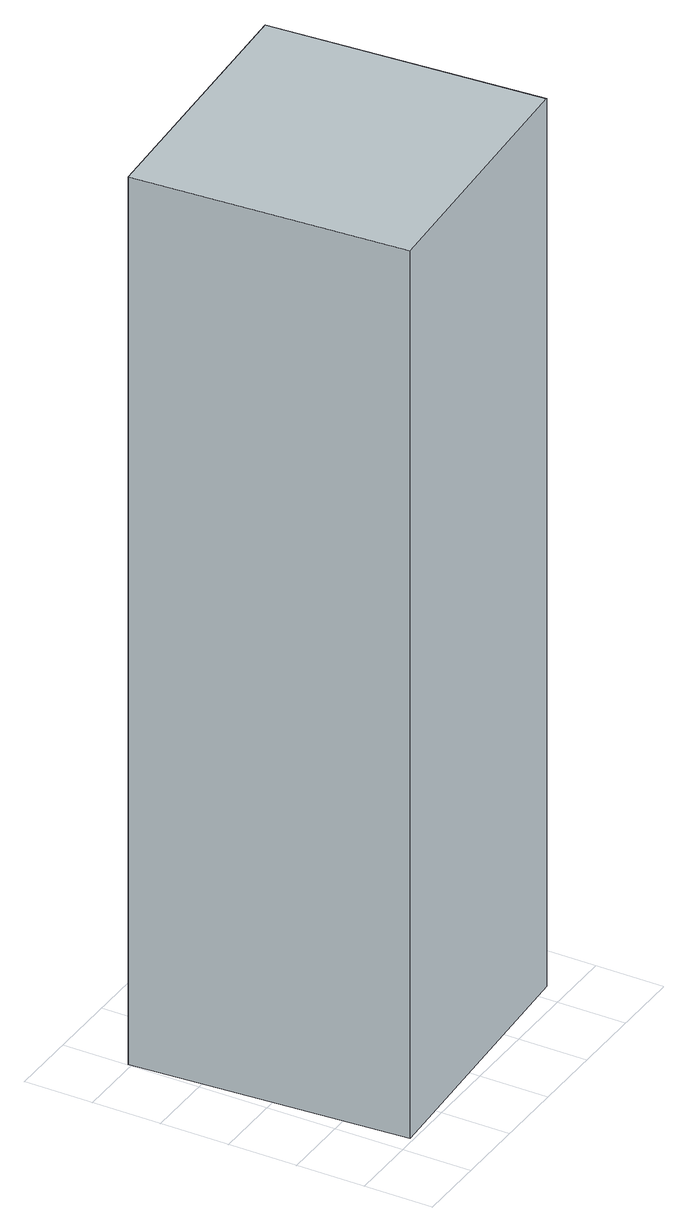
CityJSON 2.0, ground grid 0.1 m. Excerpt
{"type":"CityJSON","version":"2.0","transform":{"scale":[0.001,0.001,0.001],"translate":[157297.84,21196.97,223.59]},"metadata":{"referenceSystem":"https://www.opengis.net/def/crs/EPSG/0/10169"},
"CityObjects":{
"object1":{"type":"GenericCityObject","attributes":{"name":"雨水マンホール","year":2005},"geometry":[{"type":"MultiSurface","lod":"2","boundaries":[[[0,1,2,3]],[[1,0,4,5]],[[4,0,3,6]],[[5,7,2,1]],[[5,4,6,7]],[[7,6,3,2]]]}]}
},
"vertices":[
[427,31,1355],[427,31,5],[28,5,5],[28,5,1355],[401,430,1355],[401,430,5],[2,405,1355],[2,405,5]
]}
